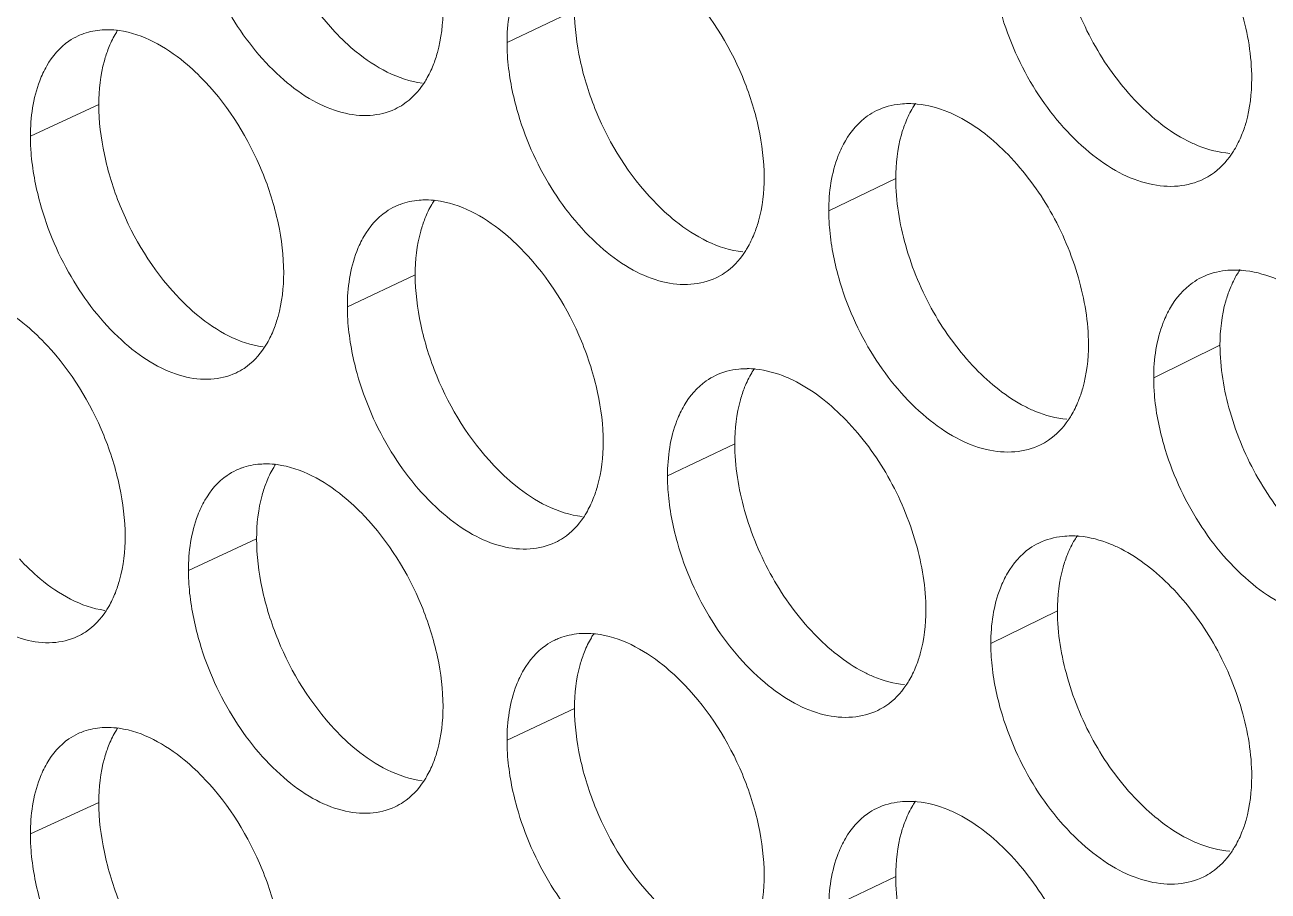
# Model space of a CAD drawing. Header units: millimetres. Extents: x 1177 to 4147, y 93 to 2194.
# Drawn here: x 2566.4 to 2580.43, y 781.93 to 791.71 of the extents above; entities that cross this region are included whole.
import ezdxf

# ---------------------------------------------------------------- set-up
doc = ezdxf.new("R2010")
doc.units = ezdxf.units.MM
doc.header["$LTSCALE"] = 0.1
doc.layers.get('0').update_dxf_attribs({"lineweight": 13})
doc.layers.add('标注', color=251, linetype='Continuous', lineweight=9)

# ---------------------------------------------------------------- blocks, each defined once
blk = doc.blocks.new('02')
at = {"layer": '标注'}
for p, q in [((4444.276, 722.514), (4443.187, 721.999)), ((4436.603, 720.999), (4435.5, 720.491)), ((4436.603, 720.999), (4435.5, 720.491)), ((4449.455, 719.805), (4448.376, 719.285)), ((4441.706, 718.253), (4440.612, 717.74)), ((4441.706, 718.253), (4440.612, 717.74)), ((4454.685, 717.121), (4453.616, 716.595)), ((4446.859, 715.532), (4445.775, 715.014)), ((4446.859, 715.532), (4445.775, 715.014)), ((4439.148, 713.998), (4438.049, 713.487)), ((4452.064, 712.835), (4450.989, 712.312)), ((4452.064, 712.835), (4450.989, 712.312)), ((4444.276, 711.264), (4443.187, 710.749)), ((4436.603, 709.749), (4435.5, 709.241)), ((4449.455, 708.555), (4448.376, 708.035))]:
    blk.add_line(p, q, dxfattribs=at)
for centre, radius, start, end in [((4436.704, 721.168), 1.034, 109.1713, 114.7632), ((4436.704, 721.168), 1.034, 109.1713, 114.7632), ((4436.739, 720.823), 1.384, 82.0095, 89.1943), ((4436.739, 720.823), 1.384, 82.0095, 89.1943), ((4449.664, 719.585), 1.43, 84.4925, 89.9118), ((4441.87, 718.06), 1.402, 83.021, 89.4851), ((4441.87, 718.06), 1.402, 83.021, 89.4851), ((4441.831, 718.405), 1.051, 110.5478, 115.181), ((4441.831, 718.405), 1.051, 110.5478, 115.181), ((4454.923, 716.882), 1.449, 85.444, 90.1903), ((4447.053, 715.321), 1.421, 84.008, 89.7708), ((4447.053, 715.321), 1.421, 84.008, 89.7708), ((4439.261, 714.159), 1.043, 109.8653, 114.9718), ((4439.298, 713.813), 1.393, 82.5184, 89.3404), ((4452.287, 712.606), 1.439, 84.9711, 90.0516), ((4452.287, 712.606), 1.439, 84.9711, 90.0516), ((4444.455, 711.062), 1.411, 83.5175, 89.6286), ((4444.413, 711.408), 1.06, 111.219, 115.391), ((4436.704, 709.918), 1.034, 109.1713, 114.7632), ((4436.739, 709.573), 1.384, 82.0095, 89.1943), ((4449.664, 708.335), 1.43, 84.4925, 89.9118)]:
    blk.add_arc(centre, radius, start, end, dxfattribs=at)
for points, knots in [([(4439.148, 725.248), (4439.148, 724.979), (4439.218, 724.42), (4439.554, 723.34), (4440.02, 722.588), (4440.411, 722.172)], [0, 0, 0, 0, 0.238432, 0.494215, 1, 1, 1, 1]), ([(4455.197, 721.418), (4455.197, 721.781), (4455.069, 722.532), (4454.624, 723.582), (4453.958, 724.475), (4453.389, 724.933), (4453.089, 725.086)], [0, 0, 0, 0, 0.247276, 0.512232, 0.770569, 1, 1, 1, 1]), ([(4452.064, 724.085), (4452.064, 723.722), (4452.191, 722.97), (4452.632, 721.919), (4453.293, 721.025), (4453.861, 720.567), (4454.16, 720.415)], [0, 0, 0, 0, 0.24758, 0.512681, 0.770856, 1, 1, 1, 1]), ([(4438.207, 723.659), (4438.329, 723.217), (4438.688, 722.387), (4439.382, 721.53), (4440.027, 721.056), (4440.504, 720.854), (4440.967, 720.799), (4441.257, 720.868), (4441.383, 720.927)], [0, 0, 0, 0, 0.29692, 0.578074, 0.702428, 0.812421, 0.910064, 1, 1, 1, 1]), ([(4443.454, 723.131), (4443.41, 723.055), (4443.243, 722.7), (4443.187, 722.301), (4443.187, 721.999)], [0, 0, 0, 0, 0.226658, 1, 1, 1, 1]), ([(4447.334, 719.825), (4447.334, 720.094), (4447.263, 720.652), (4446.92, 721.731), (4446.446, 722.48), (4446.05, 722.892)], [0, 0, 0, 0, 0.238081, 0.493556, 1, 1, 1, 1]), ([(4441.996, 721.635), (4442.023, 721.702), (4442.12, 721.995), (4442.155, 722.307), (4442.155, 722.545)], [0, 0, 0, 0, 0.232027, 1, 1, 1, 1]), ([(4444.276, 722.514), (4444.276, 722.246), (4444.347, 721.687), (4444.686, 720.608), (4445.157, 719.858), (4445.552, 719.445)], [0, 0, 0, 0, 0.238296, 0.493918, 1, 1, 1, 1]), ([(4451.151, 722.485), (4451.278, 722.042), (4451.649, 721.209), (4452.367, 720.359), (4453.032, 719.895), (4453.524, 719.702), (4454, 719.659), (4454.295, 719.737), (4454.423, 719.8)], [0, 0, 0, 0, 0.294634, 0.574682, 0.699134, 0.809777, 0.908589, 1, 1, 1, 1]), ([(4436.27, 722.107), (4436.219, 722.083), (4436.013, 721.967), (4435.853, 721.778), (4435.764, 721.623)], [0, 0, 0, 0, 0.240997, 1, 1, 1, 1]), ([(4436.27, 722.107), (4436.219, 722.083), (4436.013, 721.967), (4435.853, 721.778), (4435.764, 721.623)], [0, 0, 0, 0, 0.240997, 1, 1, 1, 1]), ([(4436.758, 722.206), (4436.724, 722.207), (4436.59, 722.203), (4436.457, 722.177), (4436.364, 722.145)], [0, 0, 0, 0, 0.257182, 1, 1, 1, 1]), ([(4436.758, 722.206), (4436.724, 722.207), (4436.59, 722.203), (4436.457, 722.177), (4436.364, 722.145)], [0, 0, 0, 0, 0.257182, 1, 1, 1, 1]), ([(4436.907, 722.197), (4436.893, 722.175), (4436.837, 722.083), (4436.79, 721.984), (4436.76, 721.908)], [0, 0, 0, 0, 0.24222, 1, 1, 1, 1]), ([(4436.907, 722.197), (4436.893, 722.175), (4436.837, 722.083), (4436.79, 721.984), (4436.76, 721.908)], [0, 0, 0, 0, 0.24222, 1, 1, 1, 1]), ([(4438.32, 721.364), (4438.214, 721.477), (4437.822, 721.851), (4437.316, 722.139), (4436.931, 722.193)], [0, 0, 0, 0, 0.284921, 1, 1, 1, 1]), ([(4438.32, 721.364), (4438.214, 721.477), (4437.822, 721.851), (4437.316, 722.139), (4436.931, 722.193)], [0, 0, 0, 0, 0.284921, 1, 1, 1, 1]), ([(4440.411, 722.172), (4440.518, 722.058), (4440.914, 721.682), (4441.429, 721.395), (4441.819, 721.347)], [0, 0, 0, 0, 0.284983, 1, 1, 1, 1]), ([(4436.76, 721.908), (4436.734, 721.841), (4436.638, 721.548), (4436.603, 721.236), (4436.603, 720.999)], [0, 0, 0, 0, 0.231643, 1, 1, 1, 1]), ([(4436.76, 721.908), (4436.734, 721.841), (4436.638, 721.548), (4436.603, 721.236), (4436.603, 720.999)], [0, 0, 0, 0, 0.231643, 1, 1, 1, 1]), ([(4443.187, 721.999), (4443.187, 721.912), (4443.202, 721.548), (4443.271, 721.188), (4443.346, 720.921)], [0, 0, 0, 0, 0.238377, 1, 1, 1, 1]), ([(4441.844, 721.339), (4441.858, 721.362), (4441.917, 721.456), (4441.965, 721.557), (4441.996, 721.635)], [0, 0, 0, 0, 0.242305, 1, 1, 1, 1]), ([(4435.764, 721.623), (4435.72, 721.546), (4435.555, 721.191), (4435.5, 720.793), (4435.5, 720.491)], [0, 0, 0, 0, 0.225927, 1, 1, 1, 1]), ([(4435.764, 721.623), (4435.72, 721.546), (4435.555, 721.191), (4435.5, 720.793), (4435.5, 720.491)], [0, 0, 0, 0, 0.225927, 1, 1, 1, 1]), ([(4439.585, 718.288), (4439.585, 718.557), (4439.515, 719.116), (4439.177, 720.195), (4438.711, 720.948), (4438.32, 721.364)], [0, 0, 0, 0, 0.238287, 0.494002, 1, 1, 1, 1]), ([(4439.585, 718.288), (4439.585, 718.557), (4439.515, 719.116), (4439.177, 720.195), (4438.711, 720.948), (4438.32, 721.364)], [0, 0, 0, 0, 0.238287, 0.494002, 1, 1, 1, 1]), ([(4441.383, 720.927), (4441.428, 720.949), (4441.61, 721.051), (4441.757, 721.208), (4441.844, 721.339)], [0, 0, 0, 0, 0.243002, 1, 1, 1, 1]), ([(4455.034, 720.507), (4455.062, 720.573), (4455.161, 720.867), (4455.197, 721.18), (4455.197, 721.418)], [0, 0, 0, 0, 0.232772, 1, 1, 1, 1]), ([(4436.603, 720.999), (4436.603, 720.729), (4436.673, 720.171), (4437.007, 719.091), (4437.47, 718.337), (4437.86, 717.92)], [0, 0, 0, 0, 0.238501, 0.494363, 1, 1, 1, 1]), ([(4436.603, 720.999), (4436.603, 720.729), (4436.673, 720.171), (4437.007, 719.091), (4437.47, 718.337), (4437.86, 717.92)], [0, 0, 0, 0, 0.238501, 0.494363, 1, 1, 1, 1]), ([(4443.346, 720.921), (4443.47, 720.479), (4443.834, 719.648), (4444.537, 718.794), (4445.19, 718.323), (4445.673, 718.125), (4446.142, 718.074), (4446.434, 718.147), (4446.561, 718.208)], [0, 0, 0, 0, 0.295999, 0.576706, 0.701098, 0.811352, 0.909467, 1, 1, 1, 1]), ([(4449.148, 720.902), (4449.097, 720.877), (4448.894, 720.758), (4448.735, 720.571), (4448.645, 720.417)], [0, 0, 0, 0, 0.241979, 1, 1, 1, 1]), ([(4449.666, 721.015), (4449.62, 721.015), (4449.443, 721.006), (4449.267, 720.959), (4449.148, 720.902)], [0, 0, 0, 0, 0.258394, 1, 1, 1, 1]), ([(4449.775, 721.02), (4449.76, 720.997), (4449.699, 720.9), (4449.648, 720.797), (4449.616, 720.716)], [0, 0, 0, 0, 0.242417, 1, 1, 1, 1]), ([(4450.466, 720.804), (4450.411, 720.832), (4450.2, 720.93), (4449.971, 720.992), (4449.801, 721.008)], [0, 0, 0, 0, 0.266613, 1, 1, 1, 1]), ([(4449.616, 720.716), (4449.589, 720.65), (4449.491, 720.356), (4449.455, 720.043), (4449.455, 719.805)], [0, 0, 0, 0, 0.232387, 1, 1, 1, 1]), ([(4452.564, 717.131), (4452.564, 717.494), (4452.436, 718.246), (4451.993, 719.297), (4451.331, 720.191), (4450.765, 720.65), (4450.466, 720.804)], [0, 0, 0, 0, 0.24746, 0.512581, 0.770891, 1, 1, 1, 1]), ([(4435.5, 720.491), (4435.5, 720.404), (4435.515, 720.04), (4435.583, 719.679), (4435.657, 719.412)], [0, 0, 0, 0, 0.238286, 1, 1, 1, 1]), ([(4435.5, 720.491), (4435.5, 720.404), (4435.515, 720.04), (4435.583, 719.679), (4435.657, 719.412)], [0, 0, 0, 0, 0.238286, 1, 1, 1, 1]), ([(4454.87, 720.197), (4454.886, 720.22), (4454.949, 720.319), (4455.001, 720.424), (4455.034, 720.507)], [0, 0, 0, 0, 0.242531, 1, 1, 1, 1]), ([(4448.645, 720.417), (4448.6, 720.34), (4448.432, 719.986), (4448.376, 719.586), (4448.376, 719.285)], [0, 0, 0, 0, 0.227147, 1, 1, 1, 1]), ([(4454.16, 720.415), (4454.217, 720.386), (4454.433, 720.287), (4454.669, 720.226), (4454.843, 720.212)], [0, 0, 0, 0, 0.266627, 1, 1, 1, 1]), ([(4454.423, 719.8), (4454.467, 719.821), (4454.641, 719.922), (4454.784, 720.072), (4454.87, 720.197)], [0, 0, 0, 0, 0.244132, 1, 1, 1, 1]), ([(4447.173, 718.915), (4447.2, 718.982), (4447.299, 719.276), (4447.334, 719.588), (4447.334, 719.825)], [0, 0, 0, 0, 0.232325, 1, 1, 1, 1]), ([(4449.455, 719.805), (4449.455, 719.442), (4449.582, 718.69), (4450.02, 717.639), (4450.678, 716.744), (4451.243, 716.284), (4451.541, 716.13)], [0, 0, 0, 0, 0.247764, 0.513029, 0.771178, 1, 1, 1, 1]), ([(4441.883, 719.462), (4441.846, 719.462), (4441.703, 719.457), (4441.561, 719.427), (4441.462, 719.39)], [0, 0, 0, 0, 0.257421, 1, 1, 1, 1]), ([(4441.883, 719.462), (4441.846, 719.462), (4441.703, 719.457), (4441.561, 719.427), (4441.462, 719.39)], [0, 0, 0, 0, 0.257421, 1, 1, 1, 1]), ([(4442.016, 719.458), (4442.001, 719.436), (4441.943, 719.342), (4441.895, 719.241), (4441.864, 719.163)], [0, 0, 0, 0, 0.24229, 1, 1, 1, 1]), ([(4442.016, 719.458), (4442.001, 719.436), (4441.943, 719.342), (4441.895, 719.241), (4441.864, 719.163)], [0, 0, 0, 0, 0.24229, 1, 1, 1, 1]), ([(4443.46, 718.627), (4443.352, 718.741), (4442.951, 719.117), (4442.433, 719.404), (4442.04, 719.451)], [0, 0, 0, 0, 0.2848, 1, 1, 1, 1]), ([(4443.46, 718.627), (4443.352, 718.741), (4442.951, 719.117), (4442.433, 719.404), (4442.04, 719.451)], [0, 0, 0, 0, 0.2848, 1, 1, 1, 1]), ([(4445.552, 719.445), (4445.662, 719.33), (4446.067, 718.951), (4446.594, 718.666), (4446.991, 718.624)], [0, 0, 0, 0, 0.28484, 1, 1, 1, 1]), ([(4435.657, 719.412), (4435.778, 718.97), (4436.135, 718.141), (4436.823, 717.283), (4437.464, 716.807), (4437.939, 716.602), (4438.399, 716.545), (4438.688, 716.613), (4438.813, 716.671)], [0, 0, 0, 0, 0.297384, 0.578764, 0.7031, 0.812961, 0.910366, 1, 1, 1, 1]), ([(4435.657, 719.412), (4435.778, 718.97), (4436.135, 718.141), (4436.823, 717.283), (4437.464, 716.807), (4437.939, 716.602), (4438.399, 716.545), (4438.688, 716.613), (4438.813, 716.671)], [0, 0, 0, 0, 0.297384, 0.578764, 0.7031, 0.812961, 0.910366, 1, 1, 1, 1]), ([(4441.383, 719.357), (4441.332, 719.333), (4441.127, 719.215), (4440.967, 719.027), (4440.878, 718.872)], [0, 0, 0, 0, 0.241405, 1, 1, 1, 1]), ([(4441.383, 719.357), (4441.332, 719.333), (4441.127, 719.215), (4440.967, 719.027), (4440.878, 718.872)], [0, 0, 0, 0, 0.241405, 1, 1, 1, 1]), ([(4448.376, 719.285), (4448.376, 719.198), (4448.391, 718.834), (4448.461, 718.474), (4448.537, 718.208)], [0, 0, 0, 0, 0.238439, 1, 1, 1, 1]), ([(4441.864, 719.163), (4441.838, 719.096), (4441.74, 718.803), (4441.706, 718.49), (4441.706, 718.253)], [0, 0, 0, 0, 0.231941, 1, 1, 1, 1]), ([(4441.864, 719.163), (4441.838, 719.096), (4441.74, 718.803), (4441.706, 718.49), (4441.706, 718.253)], [0, 0, 0, 0, 0.231941, 1, 1, 1, 1]), ([(4440.878, 718.872), (4440.833, 718.796), (4440.667, 718.441), (4440.612, 718.042), (4440.612, 717.74)], [0, 0, 0, 0, 0.226413, 1, 1, 1, 1]), ([(4440.878, 718.872), (4440.833, 718.796), (4440.667, 718.441), (4440.612, 718.042), (4440.612, 717.74)], [0, 0, 0, 0, 0.226413, 1, 1, 1, 1]), ([(4447.016, 718.614), (4447.031, 718.637), (4447.092, 718.733), (4447.141, 718.836), (4447.173, 718.915)], [0, 0, 0, 0, 0.242387, 1, 1, 1, 1]), ([(4444.738, 715.557), (4444.738, 715.826), (4444.667, 716.384), (4444.326, 717.463), (4443.855, 718.213), (4443.46, 718.627)], [0, 0, 0, 0, 0.23815, 0.493704, 1, 1, 1, 1]), ([(4444.738, 715.557), (4444.738, 715.826), (4444.667, 716.384), (4444.326, 717.463), (4443.855, 718.213), (4443.46, 718.627)], [0, 0, 0, 0, 0.23815, 0.493704, 1, 1, 1, 1]), ([(4446.561, 718.208), (4446.606, 718.229), (4446.784, 718.331), (4446.93, 718.485), (4447.016, 718.614)], [0, 0, 0, 0, 0.243475, 1, 1, 1, 1]), ([(4439.427, 717.379), (4439.453, 717.446), (4439.55, 717.739), (4439.585, 718.051), (4439.585, 718.288)], [0, 0, 0, 0, 0.231878, 1, 1, 1, 1]), ([(4439.427, 717.379), (4439.453, 717.446), (4439.55, 717.739), (4439.585, 718.051), (4439.585, 718.288)], [0, 0, 0, 0, 0.231878, 1, 1, 1, 1]), ([(4441.706, 718.253), (4441.706, 717.984), (4441.776, 717.426), (4442.114, 716.346), (4442.582, 715.595), (4442.975, 715.18)], [0, 0, 0, 0, 0.238364, 0.494066, 1, 1, 1, 1]), ([(4441.706, 718.253), (4441.706, 717.984), (4441.776, 717.426), (4442.114, 716.346), (4442.582, 715.595), (4442.975, 715.18)], [0, 0, 0, 0, 0.238364, 0.494066, 1, 1, 1, 1]), ([(4454.918, 718.331), (4454.871, 718.331), (4454.69, 718.322), (4454.509, 718.272), (4454.388, 718.212)], [0, 0, 0, 0, 0.258411, 1, 1, 1, 1]), ([(4455.011, 718.342), (4454.995, 718.318), (4454.932, 718.22), (4454.881, 718.114), (4454.848, 718.032)], [0, 0, 0, 0, 0.242516, 1, 1, 1, 1]), ([(4455.726, 718.124), (4455.669, 718.153), (4455.45, 718.252), (4455.213, 718.313), (4455.038, 718.327)], [0, 0, 0, 0, 0.266684, 1, 1, 1, 1]), ([(4448.537, 718.208), (4448.662, 717.765), (4449.032, 716.932), (4449.744, 716.081), (4450.405, 715.615), (4450.894, 715.42), (4451.368, 715.374), (4451.662, 715.451), (4451.79, 715.513)], [0, 0, 0, 0, 0.295087, 0.575352, 0.699785, 0.810298, 0.90888, 1, 1, 1, 1]), ([(4454.388, 718.212), (4454.337, 718.187), (4454.135, 718.067), (4453.976, 717.88), (4453.886, 717.727)], [0, 0, 0, 0, 0.242339, 1, 1, 1, 1]), ([(4454.848, 718.032), (4454.821, 717.966), (4454.721, 717.672), (4454.685, 717.358), (4454.685, 717.121)], [0, 0, 0, 0, 0.232686, 1, 1, 1, 1]), ([(4435.769, 717.117), (4435.664, 717.229), (4435.277, 717.602), (4434.778, 717.891), (4434.396, 717.947)], [0, 0, 0, 0, 0.284973, 1, 1, 1, 1]), ([(4437.86, 717.92), (4437.966, 717.806), (4438.358, 717.431), (4438.866, 717.143), (4439.253, 717.092)], [0, 0, 0, 0, 0.285047, 1, 1, 1, 1]), ([(4437.86, 717.92), (4437.966, 717.806), (4438.358, 717.431), (4438.866, 717.143), (4439.253, 717.092)], [0, 0, 0, 0, 0.285047, 1, 1, 1, 1]), ([(4440.612, 717.74), (4440.612, 717.653), (4440.627, 717.29), (4440.696, 716.929), (4440.77, 716.662)], [0, 0, 0, 0, 0.238347, 1, 1, 1, 1]), ([(4440.612, 717.74), (4440.612, 717.653), (4440.627, 717.29), (4440.696, 716.929), (4440.77, 716.662)], [0, 0, 0, 0, 0.238347, 1, 1, 1, 1]), ([(4453.886, 717.727), (4453.841, 717.65), (4453.673, 717.296), (4453.616, 716.896), (4453.616, 716.595)], [0, 0, 0, 0, 0.227639, 1, 1, 1, 1]), ([(4439.277, 717.086), (4439.291, 717.109), (4439.349, 717.202), (4439.396, 717.302), (4439.427, 717.379)], [0, 0, 0, 0, 0.242268, 1, 1, 1, 1]), ([(4439.277, 717.086), (4439.291, 717.109), (4439.349, 717.202), (4439.396, 717.302), (4439.427, 717.379)], [0, 0, 0, 0, 0.242268, 1, 1, 1, 1]), ([(4437.028, 714.038), (4437.028, 714.307), (4436.958, 714.866), (4436.622, 715.946), (4436.159, 716.699), (4435.769, 717.117)], [0, 0, 0, 0, 0.238356, 0.494151, 1, 1, 1, 1]), ([(4438.813, 716.671), (4438.859, 716.693), (4439.042, 716.795), (4439.19, 716.954), (4439.277, 717.086)], [0, 0, 0, 0, 0.242755, 1, 1, 1, 1]), ([(4438.813, 716.671), (4438.859, 716.693), (4439.042, 716.795), (4439.19, 716.954), (4439.277, 717.086)], [0, 0, 0, 0, 0.242755, 1, 1, 1, 1]), ([(4452.401, 716.22), (4452.428, 716.287), (4452.528, 716.58), (4452.564, 716.893), (4452.564, 717.131)], [0, 0, 0, 0, 0.232623, 1, 1, 1, 1]), ([(4454.685, 717.121), (4454.685, 716.758), (4454.813, 716.006), (4455.256, 714.956), (4455.921, 714.064), (4456.491, 713.607), (4456.791, 713.456)], [0, 0, 0, 0, 0.247397, 0.512334, 0.770535, 1, 1, 1, 1]), ([(4440.77, 716.662), (4440.893, 716.22), (4441.255, 715.389), (4441.953, 714.534), (4442.602, 714.062), (4443.082, 713.861), (4443.548, 713.808), (4443.839, 713.88), (4443.965, 713.939)], [0, 0, 0, 0, 0.296459, 0.577388, 0.701761, 0.811885, 0.909764, 1, 1, 1, 1]), ([(4440.77, 716.662), (4440.893, 716.22), (4441.255, 715.389), (4441.953, 714.534), (4442.602, 714.062), (4443.082, 713.861), (4443.548, 713.808), (4443.839, 713.88), (4443.965, 713.939)], [0, 0, 0, 0, 0.296459, 0.577388, 0.701761, 0.811885, 0.909764, 1, 1, 1, 1]), ([(4446.547, 716.631), (4446.496, 716.606), (4446.292, 716.488), (4446.133, 716.3), (4446.043, 716.146)], [0, 0, 0, 0, 0.241792, 1, 1, 1, 1]), ([(4446.547, 716.631), (4446.496, 716.606), (4446.292, 716.488), (4446.133, 716.3), (4446.043, 716.146)], [0, 0, 0, 0, 0.241792, 1, 1, 1, 1]), ([(4447.059, 716.741), (4447.013, 716.741), (4446.838, 716.733), (4446.665, 716.687), (4446.547, 716.631)], [0, 0, 0, 0, 0.258386, 1, 1, 1, 1]), ([(4447.059, 716.741), (4447.013, 716.741), (4446.838, 716.733), (4446.665, 716.687), (4446.547, 716.631)], [0, 0, 0, 0, 0.258386, 1, 1, 1, 1]), ([(4447.176, 716.743), (4447.161, 716.721), (4447.101, 716.625), (4447.051, 716.522), (4447.019, 716.443)], [0, 0, 0, 0, 0.242372, 1, 1, 1, 1]), ([(4447.176, 716.743), (4447.161, 716.721), (4447.101, 716.625), (4447.051, 716.522), (4447.019, 716.443)], [0, 0, 0, 0, 0.242372, 1, 1, 1, 1]), ([(4447.855, 716.528), (4447.8, 716.556), (4447.593, 716.653), (4447.368, 716.716), (4447.201, 716.733)], [0, 0, 0, 0, 0.266572, 1, 1, 1, 1]), ([(4447.855, 716.528), (4447.8, 716.556), (4447.593, 716.653), (4447.368, 716.716), (4447.201, 716.733)], [0, 0, 0, 0, 0.266572, 1, 1, 1, 1]), ([(4447.019, 716.443), (4446.993, 716.376), (4446.895, 716.082), (4446.859, 715.769), (4446.859, 715.532)], [0, 0, 0, 0, 0.232238, 1, 1, 1, 1]), ([(4447.019, 716.443), (4446.993, 716.376), (4446.895, 716.082), (4446.859, 715.769), (4446.859, 715.532)], [0, 0, 0, 0, 0.232238, 1, 1, 1, 1]), ([(4449.942, 712.85), (4449.942, 713.213), (4449.815, 713.965), (4449.375, 715.017), (4448.716, 715.912), (4448.152, 716.373), (4447.855, 716.528)], [0, 0, 0, 0, 0.247645, 0.51293, 0.771215, 1, 1, 1, 1]), ([(4449.942, 712.85), (4449.942, 713.213), (4449.815, 713.965), (4449.375, 715.017), (4448.716, 715.912), (4448.152, 716.373), (4447.855, 716.528)], [0, 0, 0, 0, 0.247645, 0.51293, 0.771215, 1, 1, 1, 1]), ([(4453.616, 716.595), (4453.616, 716.508), (4453.631, 716.145), (4453.702, 715.785), (4453.778, 715.519)], [0, 0, 0, 0, 0.238502, 1, 1, 1, 1]), ([(4452.239, 715.913), (4452.255, 715.936), (4452.317, 716.034), (4452.369, 716.139), (4452.401, 716.22)], [0, 0, 0, 0, 0.242481, 1, 1, 1, 1]), ([(4446.043, 716.146), (4445.998, 716.069), (4445.831, 715.715), (4445.775, 715.316), (4445.775, 715.014)], [0, 0, 0, 0, 0.226902, 1, 1, 1, 1]), ([(4446.043, 716.146), (4445.998, 716.069), (4445.831, 715.715), (4445.775, 715.316), (4445.775, 715.014)], [0, 0, 0, 0, 0.226902, 1, 1, 1, 1]), ([(4451.541, 716.13), (4451.597, 716.102), (4451.81, 716.003), (4452.041, 715.941), (4452.213, 715.926)], [0, 0, 0, 0, 0.266595, 1, 1, 1, 1]), ([(4451.79, 715.513), (4451.834, 715.535), (4452.009, 715.635), (4452.153, 715.787), (4452.239, 715.913)], [0, 0, 0, 0, 0.24392, 1, 1, 1, 1]), ([(4444.578, 714.647), (4444.605, 714.714), (4444.703, 715.007), (4444.738, 715.32), (4444.738, 715.557)], [0, 0, 0, 0, 0.232176, 1, 1, 1, 1]), ([(4444.578, 714.647), (4444.605, 714.714), (4444.703, 715.007), (4444.738, 715.32), (4444.738, 715.557)], [0, 0, 0, 0, 0.232176, 1, 1, 1, 1]), ([(4446.859, 715.532), (4446.859, 715.169), (4446.985, 714.417), (4447.421, 713.364), (4448.076, 712.468), (4448.638, 712.006), (4448.935, 711.852)], [0, 0, 0, 0, 0.247948, 0.513377, 0.771501, 1, 1, 1, 1]), ([(4446.859, 715.532), (4446.859, 715.169), (4446.985, 714.417), (4447.421, 713.364), (4448.076, 712.468), (4448.638, 712.006), (4448.935, 711.852)], [0, 0, 0, 0, 0.247948, 0.513377, 0.771501, 1, 1, 1, 1]), ([(4453.778, 715.519), (4453.905, 715.075), (4454.28, 714.242), (4455.002, 713.393), (4455.671, 712.931), (4456.166, 712.74), (4456.644, 712.699), (4456.941, 712.779), (4457.07, 712.843)], [0, 0, 0, 0, 0.294183, 0.574014, 0.698487, 0.809259, 0.908301, 1, 1, 1, 1]), ([(4433.119, 715.171), (4433.24, 714.73), (4433.594, 713.9), (4434.278, 713.041), (4434.915, 712.563), (4435.386, 712.357), (4435.845, 712.297), (4436.132, 712.364), (4436.256, 712.421)], [0, 0, 0, 0, 0.29785, 0.579458, 0.703775, 0.813505, 0.91067, 1, 1, 1, 1]), ([(4438.82, 715.104), (4438.769, 715.08), (4438.563, 714.963), (4438.404, 714.774), (4438.314, 714.62)], [0, 0, 0, 0, 0.241203, 1, 1, 1, 1]), ([(4439.314, 715.206), (4439.278, 715.206), (4439.14, 715.202), (4439.003, 715.174), (4438.906, 715.139)], [0, 0, 0, 0, 0.257304, 1, 1, 1, 1]), ([(4439.455, 715.2), (4439.441, 715.178), (4439.383, 715.084), (4439.336, 714.985), (4439.306, 714.907)], [0, 0, 0, 0, 0.242253, 1, 1, 1, 1]), ([(4440.884, 714.368), (4440.776, 714.481), (4440.38, 714.856), (4439.868, 715.143), (4439.479, 715.194)], [0, 0, 0, 0, 0.284863, 1, 1, 1, 1]), ([(4442.975, 715.18), (4443.084, 715.066), (4443.484, 714.688), (4444.005, 714.402), (4444.398, 714.357)], [0, 0, 0, 0, 0.284914, 1, 1, 1, 1]), ([(4442.975, 715.18), (4443.084, 715.066), (4443.484, 714.688), (4444.005, 714.402), (4444.398, 714.357)], [0, 0, 0, 0, 0.284914, 1, 1, 1, 1]), ([(4445.775, 715.014), (4445.775, 714.927), (4445.79, 714.563), (4445.86, 714.203), (4445.935, 713.936)], [0, 0, 0, 0, 0.238408, 1, 1, 1, 1]), ([(4445.775, 715.014), (4445.775, 714.927), (4445.79, 714.563), (4445.86, 714.203), (4445.935, 713.936)], [0, 0, 0, 0, 0.238408, 1, 1, 1, 1]), ([(4439.306, 714.907), (4439.279, 714.841), (4439.183, 714.547), (4439.148, 714.235), (4439.148, 713.998)], [0, 0, 0, 0, 0.231792, 1, 1, 1, 1]), ([(4438.314, 714.62), (4438.27, 714.543), (4438.104, 714.188), (4438.049, 713.789), (4438.049, 713.487)], [0, 0, 0, 0, 0.22617, 1, 1, 1, 1]), ([(4444.423, 714.349), (4444.438, 714.371), (4444.498, 714.467), (4444.547, 714.568), (4444.578, 714.647)], [0, 0, 0, 0, 0.242345, 1, 1, 1, 1]), ([(4444.423, 714.349), (4444.438, 714.371), (4444.498, 714.467), (4444.547, 714.568), (4444.578, 714.647)], [0, 0, 0, 0, 0.242345, 1, 1, 1, 1]), ([(4442.155, 711.295), (4442.155, 711.564), (4442.085, 712.122), (4441.745, 713.201), (4441.276, 713.953), (4440.884, 714.368)], [0, 0, 0, 0, 0.238218, 0.493853, 1, 1, 1, 1]), ([(4443.965, 713.939), (4444.01, 713.961), (4444.191, 714.063), (4444.337, 714.219), (4444.423, 714.349)], [0, 0, 0, 0, 0.243242, 1, 1, 1, 1]), ([(4443.965, 713.939), (4444.01, 713.961), (4444.191, 714.063), (4444.337, 714.219), (4444.423, 714.349)], [0, 0, 0, 0, 0.243242, 1, 1, 1, 1]), ([(4436.87, 713.129), (4436.897, 713.196), (4436.993, 713.489), (4437.028, 713.801), (4437.028, 714.038)], [0, 0, 0, 0, 0.231729, 1, 1, 1, 1]), ([(4452.286, 714.045), (4452.239, 714.045), (4452.06, 714.036), (4451.882, 713.987), (4451.762, 713.929)], [0, 0, 0, 0, 0.258402, 1, 1, 1, 1]), ([(4452.286, 714.045), (4452.239, 714.045), (4452.06, 714.036), (4451.882, 713.987), (4451.762, 713.929)], [0, 0, 0, 0, 0.258402, 1, 1, 1, 1]), ([(4452.387, 714.053), (4452.371, 714.03), (4452.309, 713.932), (4452.258, 713.828), (4452.226, 713.746)], [0, 0, 0, 0, 0.242465, 1, 1, 1, 1]), ([(4452.387, 714.053), (4452.371, 714.03), (4452.309, 713.932), (4452.258, 713.828), (4452.226, 713.746)], [0, 0, 0, 0, 0.242465, 1, 1, 1, 1]), ([(4453.089, 713.836), (4453.033, 713.864), (4452.819, 713.963), (4452.586, 714.025), (4452.413, 714.04)], [0, 0, 0, 0, 0.266651, 1, 1, 1, 1]), ([(4453.089, 713.836), (4453.033, 713.864), (4452.819, 713.963), (4452.586, 714.025), (4452.413, 714.04)], [0, 0, 0, 0, 0.266651, 1, 1, 1, 1]), ([(4439.148, 713.998), (4439.148, 713.729), (4439.218, 713.17), (4439.554, 712.09), (4440.02, 711.338), (4440.411, 710.922)], [0, 0, 0, 0, 0.238432, 0.494215, 1, 1, 1, 1]), ([(4445.935, 713.936), (4446.06, 713.494), (4446.427, 712.662), (4447.134, 711.809), (4447.792, 711.341), (4448.277, 711.144), (4448.748, 711.096), (4449.042, 711.171), (4449.169, 711.232)], [0, 0, 0, 0, 0.295542, 0.576027, 0.700439, 0.810823, 0.909172, 1, 1, 1, 1]), ([(4445.935, 713.936), (4446.06, 713.494), (4446.427, 712.662), (4447.134, 711.809), (4447.792, 711.341), (4448.277, 711.144), (4448.748, 711.096), (4449.042, 711.171), (4449.169, 711.232)], [0, 0, 0, 0, 0.295542, 0.576027, 0.700439, 0.810823, 0.909172, 1, 1, 1, 1]), ([(4451.762, 713.929), (4451.711, 713.904), (4451.508, 713.784), (4451.349, 713.597), (4451.259, 713.444)], [0, 0, 0, 0, 0.242161, 1, 1, 1, 1]), ([(4451.762, 713.929), (4451.711, 713.904), (4451.508, 713.784), (4451.349, 713.597), (4451.259, 713.444)], [0, 0, 0, 0, 0.242161, 1, 1, 1, 1]), ([(4455.197, 710.168), (4455.197, 710.531), (4455.069, 711.282), (4454.624, 712.332), (4453.958, 713.225), (4453.389, 713.683), (4453.089, 713.836)], [0, 0, 0, 0, 0.247276, 0.512232, 0.770569, 1, 1, 1, 1]), ([(4455.197, 710.168), (4455.197, 710.531), (4455.069, 711.282), (4454.624, 712.332), (4453.958, 713.225), (4453.389, 713.683), (4453.089, 713.836)], [0, 0, 0, 0, 0.247276, 0.512232, 0.770569, 1, 1, 1, 1]), ([(4435.322, 713.674), (4435.427, 713.561), (4435.814, 713.187), (4436.316, 712.898), (4436.699, 712.844)], [0, 0, 0, 0, 0.285106, 1, 1, 1, 1]), ([(4452.226, 713.746), (4452.199, 713.68), (4452.1, 713.386), (4452.064, 713.073), (4452.064, 712.835)], [0, 0, 0, 0, 0.232536, 1, 1, 1, 1]), ([(4452.226, 713.746), (4452.199, 713.68), (4452.1, 713.386), (4452.064, 713.073), (4452.064, 712.835)], [0, 0, 0, 0, 0.232536, 1, 1, 1, 1]), ([(4438.049, 713.487), (4438.049, 713.401), (4438.064, 713.037), (4438.133, 712.676), (4438.207, 712.409)], [0, 0, 0, 0, 0.238316, 1, 1, 1, 1]), ([(4451.259, 713.444), (4451.214, 713.367), (4451.046, 713.013), (4450.989, 712.613), (4450.989, 712.312)], [0, 0, 0, 0, 0.227393, 1, 1, 1, 1]), ([(4451.259, 713.444), (4451.214, 713.367), (4451.046, 713.013), (4450.989, 712.613), (4450.989, 712.312)], [0, 0, 0, 0, 0.227393, 1, 1, 1, 1]), ([(4436.723, 712.839), (4436.737, 712.861), (4436.794, 712.954), (4436.84, 713.053), (4436.87, 713.129)], [0, 0, 0, 0, 0.242235, 1, 1, 1, 1]), ([(4436.256, 712.421), (4436.303, 712.442), (4436.487, 712.545), (4436.636, 712.706), (4436.723, 712.839)], [0, 0, 0, 0, 0.242501, 1, 1, 1, 1]), ([(4449.781, 711.94), (4449.808, 712.006), (4449.907, 712.3), (4449.942, 712.613), (4449.942, 712.85)], [0, 0, 0, 0, 0.232474, 1, 1, 1, 1]), ([(4449.781, 711.94), (4449.808, 712.006), (4449.907, 712.3), (4449.942, 712.613), (4449.942, 712.85)], [0, 0, 0, 0, 0.232474, 1, 1, 1, 1]), ([(4452.064, 712.835), (4452.064, 712.472), (4452.191, 711.72), (4452.632, 710.669), (4453.293, 709.775), (4453.861, 709.317), (4454.16, 709.165)], [0, 0, 0, 0, 0.24758, 0.512681, 0.770856, 1, 1, 1, 1]), ([(4452.064, 712.835), (4452.064, 712.472), (4452.191, 711.72), (4452.632, 710.669), (4453.293, 709.775), (4453.861, 709.317), (4454.16, 709.165)], [0, 0, 0, 0, 0.24758, 0.512681, 0.770856, 1, 1, 1, 1]), ([(4438.207, 712.409), (4438.329, 711.967), (4438.688, 711.137), (4439.382, 710.28), (4440.027, 709.806), (4440.504, 709.604), (4440.967, 709.549), (4441.257, 709.618), (4441.383, 709.677)], [0, 0, 0, 0, 0.29692, 0.578074, 0.702428, 0.812421, 0.910064, 1, 1, 1, 1]), ([(4444.464, 712.473), (4444.426, 712.473), (4444.279, 712.468), (4444.132, 712.436), (4444.03, 712.396)], [0, 0, 0, 0, 0.257534, 1, 1, 1, 1]), ([(4444.59, 712.473), (4444.575, 712.45), (4444.515, 712.355), (4444.467, 712.254), (4444.435, 712.175)], [0, 0, 0, 0, 0.242329, 1, 1, 1, 1]), ([(4446.05, 711.642), (4445.94, 711.757), (4445.535, 712.134), (4445.01, 712.42), (4444.615, 712.464)], [0, 0, 0, 0, 0.284731, 1, 1, 1, 1]), ([(4443.959, 712.366), (4443.908, 712.341), (4443.703, 712.223), (4443.544, 712.036), (4443.454, 711.881)], [0, 0, 0, 0, 0.241601, 1, 1, 1, 1]), ([(4450.989, 712.312), (4450.989, 712.225), (4451.005, 711.861), (4451.075, 711.501), (4451.151, 711.235)], [0, 0, 0, 0, 0.238471, 1, 1, 1, 1]), ([(4450.989, 712.312), (4450.989, 712.225), (4451.005, 711.861), (4451.075, 711.501), (4451.151, 711.235)], [0, 0, 0, 0, 0.238471, 1, 1, 1, 1]), ([(4444.435, 712.175), (4444.409, 712.108), (4444.311, 711.814), (4444.276, 711.502), (4444.276, 711.264)], [0, 0, 0, 0, 0.232089, 1, 1, 1, 1]), ([(4443.454, 711.881), (4443.41, 711.805), (4443.243, 711.45), (4443.187, 711.051), (4443.187, 710.749)], [0, 0, 0, 0, 0.226658, 1, 1, 1, 1]), ([(4448.935, 711.852), (4448.99, 711.824), (4449.199, 711.726), (4449.427, 711.663), (4449.595, 711.647)], [0, 0, 0, 0, 0.266559, 1, 1, 1, 1]), ([(4448.935, 711.852), (4448.99, 711.824), (4449.199, 711.726), (4449.427, 711.663), (4449.595, 711.647)], [0, 0, 0, 0, 0.266559, 1, 1, 1, 1]), ([(4449.621, 711.635), (4449.637, 711.658), (4449.698, 711.755), (4449.749, 711.859), (4449.781, 711.94)], [0, 0, 0, 0, 0.242432, 1, 1, 1, 1]), ([(4449.621, 711.635), (4449.637, 711.658), (4449.698, 711.755), (4449.749, 711.859), (4449.781, 711.94)], [0, 0, 0, 0, 0.242432, 1, 1, 1, 1]), ([(4447.334, 708.575), (4447.334, 708.844), (4447.263, 709.402), (4446.92, 710.481), (4446.446, 711.23), (4446.05, 711.642)], [0, 0, 0, 0, 0.238081, 0.493556, 1, 1, 1, 1]), ([(4449.169, 711.232), (4449.213, 711.254), (4449.39, 711.355), (4449.535, 711.508), (4449.621, 711.635)], [0, 0, 0, 0, 0.2437, 1, 1, 1, 1]), ([(4449.169, 711.232), (4449.213, 711.254), (4449.39, 711.355), (4449.535, 711.508), (4449.621, 711.635)], [0, 0, 0, 0, 0.2437, 1, 1, 1, 1]), ([(4441.996, 710.385), (4442.023, 710.452), (4442.12, 710.745), (4442.155, 711.057), (4442.155, 711.295)], [0, 0, 0, 0, 0.232027, 1, 1, 1, 1]), ([(4444.276, 711.264), (4444.276, 710.996), (4444.347, 710.437), (4444.686, 709.358), (4445.157, 708.608), (4445.552, 708.195)], [0, 0, 0, 0, 0.238296, 0.493918, 1, 1, 1, 1]), ([(4451.151, 711.235), (4451.278, 710.792), (4451.649, 709.959), (4452.367, 709.109), (4453.032, 708.645), (4453.524, 708.452), (4454, 708.409), (4454.295, 708.487), (4454.423, 708.55)], [0, 0, 0, 0, 0.294634, 0.574682, 0.699134, 0.809777, 0.908589, 1, 1, 1, 1]), ([(4451.151, 711.235), (4451.278, 710.792), (4451.649, 709.959), (4452.367, 709.109), (4453.032, 708.645), (4453.524, 708.452), (4454, 708.409), (4454.295, 708.487), (4454.423, 708.55)], [0, 0, 0, 0, 0.294634, 0.574682, 0.699134, 0.809777, 0.908589, 1, 1, 1, 1]), ([(4436.27, 710.857), (4436.219, 710.833), (4436.013, 710.717), (4435.853, 710.528), (4435.764, 710.373)], [0, 0, 0, 0, 0.240997, 1, 1, 1, 1]), ([(4436.758, 710.956), (4436.724, 710.957), (4436.59, 710.953), (4436.457, 710.927), (4436.364, 710.895)], [0, 0, 0, 0, 0.257182, 1, 1, 1, 1]), ([(4436.907, 710.947), (4436.893, 710.925), (4436.837, 710.833), (4436.79, 710.734), (4436.76, 710.658)], [0, 0, 0, 0, 0.24222, 1, 1, 1, 1]), ([(4438.32, 710.114), (4438.214, 710.227), (4437.822, 710.601), (4437.316, 710.889), (4436.931, 710.943)], [0, 0, 0, 0, 0.284921, 1, 1, 1, 1]), ([(4440.411, 710.922), (4440.518, 710.808), (4440.914, 710.432), (4441.429, 710.145), (4441.819, 710.097)], [0, 0, 0, 0, 0.284983, 1, 1, 1, 1]), ([(4436.76, 710.658), (4436.734, 710.591), (4436.638, 710.298), (4436.603, 709.986), (4436.603, 709.749)], [0, 0, 0, 0, 0.231643, 1, 1, 1, 1]), ([(4443.187, 710.749), (4443.187, 710.662), (4443.202, 710.298), (4443.271, 709.938), (4443.346, 709.671)], [0, 0, 0, 0, 0.238377, 1, 1, 1, 1]), ([(4435.764, 710.373), (4435.72, 710.296), (4435.555, 709.941), (4435.5, 709.543), (4435.5, 709.241)], [0, 0, 0, 0, 0.225927, 1, 1, 1, 1]), ([(4441.844, 710.089), (4441.858, 710.112), (4441.917, 710.206), (4441.965, 710.307), (4441.996, 710.385)], [0, 0, 0, 0, 0.242305, 1, 1, 1, 1]), ([(4439.585, 707.038), (4439.585, 707.307), (4439.515, 707.866), (4439.177, 708.945), (4438.711, 709.698), (4438.32, 710.114)], [0, 0, 0, 0, 0.238287, 0.494002, 1, 1, 1, 1]), ([(4441.383, 709.677), (4441.428, 709.699), (4441.61, 709.801), (4441.757, 709.958), (4441.844, 710.089)], [0, 0, 0, 0, 0.243002, 1, 1, 1, 1]), ([(4455.034, 709.257), (4455.062, 709.323), (4455.161, 709.617), (4455.197, 709.93), (4455.197, 710.168)], [0, 0, 0, 0, 0.232772, 1, 1, 1, 1]), ([(4455.034, 709.257), (4455.062, 709.323), (4455.161, 709.617), (4455.197, 709.93), (4455.197, 710.168)], [0, 0, 0, 0, 0.232772, 1, 1, 1, 1]), ([(4436.603, 709.749), (4436.603, 709.479), (4436.673, 708.921), (4437.007, 707.841), (4437.47, 707.087), (4437.86, 706.67)], [0, 0, 0, 0, 0.238501, 0.494363, 1, 1, 1, 1]), ([(4443.346, 709.671), (4443.47, 709.229), (4443.834, 708.398), (4444.537, 707.544), (4445.19, 707.073), (4445.673, 706.875), (4446.142, 706.824), (4446.434, 706.897), (4446.561, 706.958)], [0, 0, 0, 0, 0.295999, 0.576706, 0.701098, 0.811352, 0.909467, 1, 1, 1, 1]), ([(4449.148, 709.652), (4449.097, 709.627), (4448.894, 709.508), (4448.735, 709.321), (4448.645, 709.167)], [0, 0, 0, 0, 0.241979, 1, 1, 1, 1]), ([(4449.666, 709.765), (4449.62, 709.765), (4449.443, 709.756), (4449.267, 709.709), (4449.148, 709.652)], [0, 0, 0, 0, 0.258394, 1, 1, 1, 1]), ([(4449.775, 709.77), (4449.76, 709.747), (4449.699, 709.65), (4449.648, 709.547), (4449.616, 709.466)], [0, 0, 0, 0, 0.242417, 1, 1, 1, 1]), ([(4450.466, 709.554), (4450.411, 709.582), (4450.2, 709.68), (4449.971, 709.742), (4449.801, 709.758)], [0, 0, 0, 0, 0.266613, 1, 1, 1, 1]), ([(4449.616, 709.466), (4449.589, 709.4), (4449.491, 709.106), (4449.455, 708.793), (4449.455, 708.555)], [0, 0, 0, 0, 0.232387, 1, 1, 1, 1]), ([(4452.564, 705.881), (4452.564, 706.244), (4452.436, 706.996), (4451.993, 708.047), (4451.331, 708.941), (4450.765, 709.4), (4450.466, 709.554)], [0, 0, 0, 0, 0.24746, 0.512581, 0.770891, 1, 1, 1, 1]), ([(4435.5, 709.241), (4435.5, 709.154), (4435.515, 708.79), (4435.583, 708.429), (4435.657, 708.162)], [0, 0, 0, 0, 0.238286, 1, 1, 1, 1]), ([(4454.87, 708.947), (4454.886, 708.97), (4454.949, 709.069), (4455.001, 709.174), (4455.034, 709.257)], [0, 0, 0, 0, 0.242531, 1, 1, 1, 1]), ([(4454.87, 708.947), (4454.886, 708.97), (4454.949, 709.069), (4455.001, 709.174), (4455.034, 709.257)], [0, 0, 0, 0, 0.242531, 1, 1, 1, 1]), ([(4448.645, 709.167), (4448.6, 709.09), (4448.432, 708.736), (4448.376, 708.336), (4448.376, 708.035)], [0, 0, 0, 0, 0.227147, 1, 1, 1, 1]), ([(4454.16, 709.165), (4454.217, 709.136), (4454.433, 709.037), (4454.669, 708.976), (4454.843, 708.962)], [0, 0, 0, 0, 0.266627, 1, 1, 1, 1]), ([(4454.16, 709.165), (4454.217, 709.136), (4454.433, 709.037), (4454.669, 708.976), (4454.843, 708.962)], [0, 0, 0, 0, 0.266627, 1, 1, 1, 1]), ([(4454.423, 708.55), (4454.467, 708.571), (4454.641, 708.672), (4454.784, 708.822), (4454.87, 708.947)], [0, 0, 0, 0, 0.244132, 1, 1, 1, 1]), ([(4454.423, 708.55), (4454.467, 708.571), (4454.641, 708.672), (4454.784, 708.822), (4454.87, 708.947)], [0, 0, 0, 0, 0.244132, 1, 1, 1, 1]), ([(4447.173, 707.665), (4447.2, 707.732), (4447.299, 708.026), (4447.334, 708.338), (4447.334, 708.575)], [0, 0, 0, 0, 0.232325, 1, 1, 1, 1]), ([(4449.455, 708.555), (4449.455, 708.192), (4449.582, 707.44), (4450.02, 706.389), (4450.678, 705.494), (4451.243, 705.034), (4451.541, 704.88)], [0, 0, 0, 0, 0.247764, 0.513029, 0.771178, 1, 1, 1, 1])]:
    blk.add_open_spline(points, degree=3, knots=knots, dxfattribs=at)

msp = doc.modelspace()

# ---------------------------------------------------------------- block references
at = {"xscale": 0.7, "yscale": 0.7, "zscale": 0.7}
msp.add_blockref('02', (-538.391, 286.112), dxfattribs=at)

doc.saveas('drawing.dxf')
